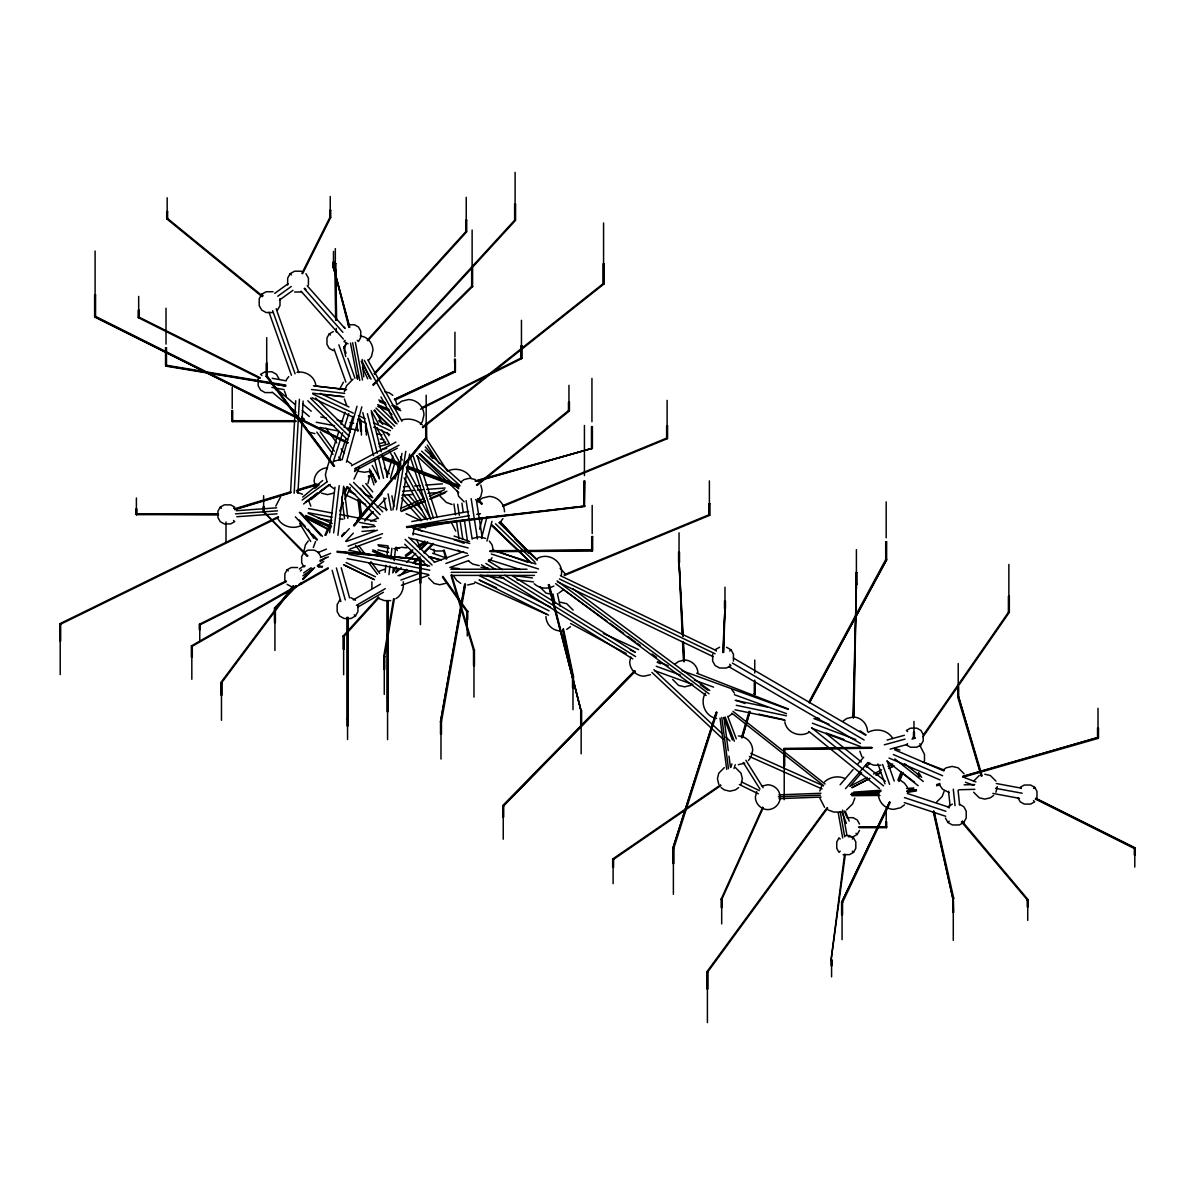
<?xml version="1.0" encoding="UTF-8"?>
<svg xmlns="http://www.w3.org/2000/svg" width="1195" height="1195" viewBox="0 0 1195 1195"><rect width="100%" height="100%" fill="white"/><g stroke="black" fill="none" stroke-linecap="round" stroke-linejoin="round"><path stroke-width="1.5" d="M295.329 421.641L232.427 421.641L232.442 420.7L295.344 420.7M859.25 827.687L886.436 827.687L886.451 826.746L859.265 826.746M852.991 716.701L856.412 583.698L853.917 716.731M853.409 718.255L856.412 583.698M722.796 652.545L724.977 607.628L723.722 652.53M723.259 651.872L724.977 607.628M290.519 492.893L295.718 400.728M294.134 493.281L299.422 399.264M297.943 493.221L303.127 401.057M385.104 572.315L385.895 565.265M386.881 556.467L388.061 545.891M388.958 574.631L389.943 565.832M390.735 558.782L391.915 548.221M392.796 572.943L393.394 567.655M394.186 560.619L395.56 548.296M329.641 532.671L334.973 487.216M333.659 532.91L339.201 485.633M337.901 535.27L343.652 486.186M844.566 854.305L831.063 959.869L831.122 965.694L832.049 965.694L832.049 959.943L831.122 959.943L845.328 854.41M285.695 386.03L166.06 366.148L166.18 365.222L285.814 385.119M392.946 509.951L401.953 453.323M396.501 509.757L405.792 451.292M400.624 510.713L409.631 454.07M412.962 534.957L413.993 528.608M394.335 598.949L384.506 656.667L383.744 656.548L393.558 598.829M465.079 583.937L440.522 721.75L441.448 721.705L441.448 734.148L440.522 734.148L440.522 721.705L464.616 584.206M440.522 721.75L441.448 721.885L465.542 584.34M263.333 512.521L263.483 511.669L307.145 556.347M259.987 378.501L138.456 317.736L138.635 316.959L260.166 377.725M345.758 343.652L344.235 350.075L345.758 356.498M303.784 551.776L305.397 544.92L308.265 540.947M326.997 468.037L325.384 474.878L326.997 481.734M367.955 483.512L369.374 477.522M630.826 657.026L629.69 661.851C629.899 669.678 636.218 675.997 644.045 676.206L650.468 674.697M741.019 784.323L742.334 778.767L741.019 773.195L735.463 767.623M756.674 791.628L755.359 797.199C755.554 803.981 761.021 809.463 767.817 809.642C774.599 809.463 780.066 803.981 780.26 797.199M995.928 792.225L997.242 786.668M347.491 443.315L94.808 316.974L95.017 316.092L347.7 442.434M479.628 529.131L482.362 518.361M481.48 538.482L486.933 516.942M486.977 541.051L491.981 521.304M342.114 459.821L357.021 406.225M346.445 462.181L361.846 406.853M386.926 477.253L392.811 456.132M390.481 478.239L394.888 462.405M395.022 479.135L398.458 466.812M741.453 737.733L745.56 723.647M746.068 721.885L749.16 711.309M742.424 736.703L746.024 724.364M746.531 722.602L749.609 712.041M742.379 737.808L750.072 711.384M730.832 767.444L731.893 763.889M734.014 768.534L735.224 764.725M717.015 712.549L673.846 848.181L672.934 848.047L716.119 712.414M672.934 848.047L716.567 711.921M326.579 469.56L338.857 431.335M341.098 424.374L345.011 412.215M333.121 462.271L342.606 432.724M344.279 427.511L348.746 413.604M339.081 459.821L345.788 438.968M348.582 430.275L353.048 416.383M275.791 506.142L280.556 496.911M339.365 389.63L343.383 382.236M344.384 391.676L346.625 385.656L353.108 379.173M313.314 547.564L315.555 541.544M705.319 693.13C699.732 702.735 705.199 716.656 716.567 718.449M819.815 791.06L821.951 785.339M854.828 798.066L852.707 803.787L846.553 809.941M944.095 791.374L942.198 796.497L936.686 801.994M897.878 780.26L901.105 772L914.474 782.157M898.849 781.515L902.076 773.255M899.805 780.723L903.047 772.463M1035.303 799.037L1134.503 848.584L1134.847 847.733L1035.647 798.2M1009.297 612.393L1008.67 611.915L1009.297 612.393L923.063 736.762M324.891 535.211L331.687 520.109M343.772 493.296L346.027 488.262M325.906 535.3L329.671 526.92M344.772 493.386L347.79 486.679M354.586 471.592L356.095 468.246M339.709 510.967L343.473 502.587M344.982 499.226L350.269 487.5M354.049 479.105L359.337 467.379M721.242 898.969L722.138 899.163L721.242 898.969L762.754 807.118M721.69 899.626L763.202 807.79M890.215 802.502L842.52 902.479L841.639 902.33L889.334 802.338M841.639 902.33L889.767 801.83M301.887 273.356L330.074 216.982L330.731 217.415L302.544 273.789M166.837 218.894L167.195 218.192L166.837 218.894L262.153 296.748M808.776 702.212L885.749 559.514L886.6 559.828L809.627 702.54M809.209 702.794L886.6 559.828M962.572 776.75L1098.026 737.449L962.811 776.287M1028.118 899.701L1027.327 900.074L1028.118 899.701L962.199 821.338M273.058 291.744L266.141 291.744L261.69 294.239L259.21 298.675L259.21 305.606L261.69 310.058L266.141 312.537L273.058 312.537M301.498 271.205L294.567 271.205L290.131 273.7L287.651 278.136L287.651 285.067M233.548 508.308L234.713 507.128L230.65 504.858L224.287 504.858L220.224 507.128L217.938 511.206L217.938 517.554L220.224 521.632L224.287 523.918L230.65 523.918L234.713 521.632L233.548 520.467M333.315 331.583L329.237 333.868L326.952 337.946L326.952 344.294L329.237 348.372L333.315 350.643M343.727 348.372L346.012 344.294M297.525 567.52L291.177 567.52L287.099 569.806L284.828 573.884L284.828 580.232M320.738 556.497L318.453 552.434L314.375 550.148L308.026 550.148L303.963 552.434L301.678 556.497L301.678 562.845L303.963 566.923L305.128 565.758M340.904 601.488L339.634 600.219L337.154 604.67L337.154 611.586L339.634 616.037L344.085 618.517L351.016 618.517L355.453 616.037L357.932 611.586L357.932 604.67M848.375 836.739L853.14 836.739L857.218 834.468L859.489 830.391M843.102 854.649L849.451 854.649L853.529 852.364L855.814 848.301L855.814 841.937L853.529 837.874L849.451 835.589L844.686 835.589M907.617 743.768L906.437 744.933L910.515 747.204L916.864 747.204L920.942 744.933L923.212 740.855L923.212 734.507L920.942 730.429L916.864 728.158L910.515 728.158L906.437 730.429L907.617 731.609M945.424 818.037L947.919 822.489L952.355 824.968L959.286 824.968L963.738 822.489L966.217 818.037L966.217 811.106L963.738 806.67L959.286 804.175M393.663 571.673L396.367 566.938M395.694 572.017L397.756 568.596M333.749 466.498L266.291 376.425L266.709 375.708L334.585 466.214M466.812 611.556L467.708 611.422L466.812 611.556L442.449 577.095M573.451 676.445L572.524 676.46L573.451 676.445L563.383 628.689M706.977 971.654L707.53 972.237L706.977 971.654L827 807.775M923.451 734.835L1008.67 611.915M367.149 340.306L466.095 231.337L466.633 231.905L367.761 340.784M343.219 635.979L343.637 636.756L343.219 635.979L378.546 596.947M368.762 360.233L371.451 356.498L372.974 350.075C372.661 343.055 367.507 336.467 360.203 336.079M420.431 424.359L422.343 421.701L423.956 414.844C423.732 406.494 416.98 399.757 408.63 399.533L401.789 401.147L397.801 404.015M478.523 499.48L480.868 496.254L482.168 490.682L480.868 485.125M500.048 522.588L502.916 518.6M489.367 561.411L492.056 557.677M748.473 760.483L751.162 756.749L752.686 750.326C752.462 742.498 746.143 736.18 738.316 735.956M973.656 781.097L979.228 775.525M218.476 513.91L136.155 514.388L218.476 514.851M707.53 972.237L827.702 808.104M348.91 327.49L333.48 267.202L349.821 327.355M353.571 525.755L426.182 437.504L426.615 438.251L354.422 525.934M293.806 586.088L221.658 682.718L221.06 682.226L293.163 585.64M286.382 379.726L288.742 376.589M981.603 776.302L958.659 696.999L982.066 775.689M336.124 319.14L335.81 270.07L334.869 270.07L335.69 320.424M353.989 525.188L426.182 437.504M166.06 366.148L166.18 365.222M569.298 411.05L568.939 410.258L569.298 411.05L477.163 485.364M138.456 317.736L138.635 316.959M840.115 784.771L853.066 769.595M857.786 764.083L863.671 757.197M845.567 788.625L867.928 762.44M849.839 786.429L861.61 772.657M866.315 767.13L869.855 762.993M548.296 584.684L581.158 711.174L549.207 584.519M682.196 634.59L679.044 561.59L683.211 636.427M342.233 535.375L344.578 532.731M634.545 670.813L502.871 805.43L503.319 806.087L635.202 671.231M489.845 551.194L592.317 550.163L490.264 550.716M422.821 427.735L603.744 284.186L603.236 283.618L422.373 427.093M343.637 636.756L378.964 597.724M374.125 373.572L515.075 219.716L515.493 220.388L374.543 374.244M341.606 535.853L344.115 533.179M357.947 518.436L368 507.711M373.019 502.348L379.308 495.641M341.8 536.66L349.343 528.608M356.887 520.572L368.194 508.502M373.213 503.14L382.012 493.759M365.685 518.929L371.959 512.222M345.758 541.171L353.302 533.134M364.609 521.065L373.408 511.684M377.187 507.651L385.985 498.27M274.551 608.001L275.179 608.479L274.551 608.001L296.211 585.58M302.574 578.977L312.776 568.417M275.044 608.599L296.838 586.058M303.067 579.575L314.673 567.58M503.319 806.087L634.993 671.47M345.146 340.351L343.981 341.516L348.059 343.801M300.438 570.971L301.603 569.806M729.682 650.991L730.952 649.721L733.431 654.173L733.431 661.104M840.204 851.198L839.024 852.364L836.754 848.301L836.754 841.937L839.024 837.874L840.204 839.039M852.364 839.039L853.529 837.874M947.919 822.489L949.188 821.204M1033.526 788.476L1034.691 787.311L1030.628 785.04L1024.279 785.04L1020.201 787.311L1021.366 788.476M372.87 384.626L471.771 286.232L472.518 286.606L373.213 385.402M395.904 572.823L401.191 567.64M406.479 562.457L415.74 553.39M419.714 549.491L427.661 541.723M421.745 548.654L427.033 543.471M399.713 575.885L406.33 569.403M412.947 562.92L418.25 557.736M423.538 552.553L432.799 543.471M403.059 573.749L407.032 569.851M413.649 563.368L420.267 556.9M424.24 553.001L433.501 543.934M472.593 286.606L471.666 286.606L471.666 267.814L472.593 267.814L472.593 286.606L471.771 286.232M476.939 481.331L592.317 448.289L475.027 480.943M394.365 399.548L455.026 371.107L455.205 371.989L395.022 399.996M933.19 811.495L952.818 898.461L933.653 811.076M406.569 527.548L584.28 506.546L584.893 481.017L583.952 481.017L583.952 506.068L584.893 506.068L406.509 526.622M302.693 497.09L322.665 480.51M314.868 488.322L319.155 484.767M307.384 501.347L317.377 493.057M310.999 499.674L323.83 489.009M1134.503 848.584L1134.847 847.733M476.461 484.961L568.939 410.258M395.829 598.71C401.699 595.394 404.134 588.269 403.238 581.816M728.621 716.432L731.952 713.938M824.595 781.829C830.017 776.825 838.472 775.346 845.119 778.647M302.126 500.122L327.296 481.66M305.412 502.034L317.258 493.356M320.23 491.175L329.118 484.662M303.59 503.991L330.253 484.438M286.427 581.606L199.983 624.821L199.61 624.163L286.128 580.889M405.314 555.287L412.813 549.819M417.309 546.533L424.808 541.066M404.971 557.363L412.469 551.896M418.459 547.519L424.449 543.142M274.686 293.417L288.159 283.693M277.763 296.24L291.236 286.516M279.481 300.064L292.954 290.34M460.926 481.884L464.153 479.553L469.725 478.239L475.296 479.553M478.373 500.914L482.362 498.046L489.218 496.433C497.568 496.657 504.305 503.394 504.529 511.744M558.827 593.064L562.561 590.375M566.729 629.406L570.463 626.703M675.115 663.957L678.611 661.447L684.601 660.028C691.905 660.223 697.805 666.123 697.999 673.427M724.319 767.623L718.763 773.195L717.448 778.767L718.763 784.323M738.689 787.565L735.463 789.895L729.891 791.209L724.319 789.895L721.093 787.565M842.968 721.212L846.702 718.524L853.125 717C860.953 717.209 867.271 723.528 867.495 731.37M942.661 770.342L946.141 767.817L952.131 766.413L958.136 767.817L964.126 773.822M904.51 804.862L900.537 807.73L893.681 809.359C885.331 809.134 878.579 802.383 878.355 794.033M993.598 795.467L990.356 797.797L984.785 799.111L979.228 797.797L973.656 792.225M299.288 569.014L303.769 565.922M303.664 572.928L311.148 567.759M320.111 561.575L326.101 557.438M302.888 575.811L313.344 568.581M317.84 565.474L323.815 561.351M720.973 785.533L613.408 859.459L612.96 858.817L720.54 784.891M232.442 420.7L232.427 421.641M94.808 316.974L348.148 442.867M337.065 552.224L420.909 559.38L337.065 551.298M871.528 747.293L783.98 748.414L783.995 749.355L872.26 747.756M886.436 827.687L886.451 826.746M913.458 738.151L913.443 737.225L913.458 738.151L914.22 737.688M913.727 738.151L914.504 737.688L913.443 737.225M353.302 599.89L380.518 584.131M356.439 605.342L385.253 588.657M357.798 607.105L383.416 592.272M328.326 568.551L192.081 646.375L191.544 645.793L296.046 586.103M298.914 584.445L328.102 567.789M719.584 647.242L715.133 649.721L716.417 650.991M952.355 804.175L947.919 806.67L949.188 807.939M351.494 465.706L395.889 442.12M354.631 468.769L399.025 445.182M354.571 470.964L397.323 448.244M191.544 645.793L192.081 646.375M851.094 785.727L867.122 777.347M873.545 774.001L881.566 769.804M887.975 766.458L892.784 763.949M852.184 787.55L869.826 778.333M876.249 774.987L881.059 772.463M889.08 768.28L893.89 765.771M851.975 787.699L869.616 778.483M876.04 775.137L880.849 772.627M888.871 768.43L893.681 765.92M421.671 407.734L521.214 357.962L521.647 358.634L420.431 409.228M278.554 517.45L60.452 624.298L59.959 623.67L278.36 516.688M394.828 399.1L455.026 371.107M59.959 623.67L60.452 624.298M370.614 521.229L377.336 518.376M400.833 508.353L424.33 498.33M429.363 496.179L444.48 489.726M403.208 509.906L425.032 500.6M430.066 498.449L446.855 491.294M401.415 511.49L424.927 501.467M429.961 499.316L445.063 492.878M564.159 574.78L709.188 514.672L709.501 515.389L709.188 514.672M564.428 575.497L709.501 515.389M502.692 505.634L666.9 438.012L667.198 438.714L502.976 506.351M317.87 552.643L326.429 549.132M320.379 557.572L330.642 553.36M319.946 560.38L328.491 556.87M301.095 525.546C293.178 529.505 282.393 526.681 277.927 518.869M447.707 471.084C455.639 467.14 466.409 469.964 470.89 477.776M379.308 571.195L384.431 569.298M537.317 558.558C548.669 551.597 564.324 562.188 561.232 575.452M553.823 586.073C547.549 589.434 539.393 588.612 534.165 583.713M808.716 732.475C799.649 737.763 786.489 732.595 784.801 721.855M868.123 732.311C876.338 727.8 887.945 730.085 892.725 738.465M397.905 575.706L411.737 570.612M434.218 562.352L463.615 551.537M400.908 580.053L419.938 573.047M445.869 563.517L468.35 555.242M401.43 585.296L429.095 575.124M449.843 567.491L468.873 560.5M346.296 541.499L377.381 530.177M348.044 546.22L382.564 533.642M349.986 549.043L381.056 537.72M936.566 784.652L939.942 783.442M936.701 785.832L940.092 784.622M266.291 376.425L267.127 376.141M473.474 649.975L474.236 649.766L473.474 649.975L451.337 576.528M234.534 508.816L290.549 491.877M297.555 489.756L316.809 483.93M236.744 508.741L291.012 492.325M296.255 490.742L315.51 484.916M234.743 509.712L289.011 493.296M297.764 490.652L315.271 485.364M963.036 777.198L1098.235 738.346L1098.026 737.449M475.625 481.391L592.317 448.289M378.979 443.823L385.701 441.956M379.203 446.527L389.301 443.733M381.758 449.693L386.792 448.304M887.078 740.049L904.376 735.284M884.285 744.829L905.048 739.107M911.949 739.107L915.415 738.166M890.126 749.145L907.423 744.38M333.853 461.18L340.695 459.567M327.535 467.798C320.23 467.992 314.33 473.892 314.121 481.212L315.54 487.202M333.524 493.191L327.535 494.611L321.53 493.191M396.785 548.326L400.205 547.519M319.11 567.102L322.53 566.281M472.787 538.407L479.21 536.884L485.633 538.407M445.272 583.444L439.715 584.758L434.143 583.444L428.572 577.887M467.618 584.997L474.475 583.384M690.59 685.422L684.601 686.841L678.611 685.422L672.606 679.432M738.316 764.68L744.739 763.172M762.246 786.056L767.817 784.742C773.897 785.01 779.588 789.477 779.932 795.795M580.695 710.876L581.621 710.876L581.621 725.216L580.695 725.216L580.695 710.876L581.606 710.652M411.767 521.528L468.604 511.49M412.633 525.68L469.456 515.642M476.79 514.343L480.465 513.701M414.501 528.862L469.501 519.138M952.818 898.461L953.729 898.296L934.102 811.345M907.722 791.12L916.416 789.671M907.139 791.717L915.833 790.268M907.856 792.315L916.535 790.866M401.744 419.998C408.884 417.891 416.98 419.564 422.328 424.852M371.062 471.174L364.4 472.249L357.738 471.174M393.887 548.714L400.25 547.683M333.032 267.814L333.943 267.68M981.155 775.824L957.763 697.133L958.674 697.238L958.674 686.707L957.733 686.707L957.733 697.238L958.659 696.999M407.107 527.085L584.818 506.068M368.433 475.849L371.914 475.505M368.418 476.775L371.899 476.432M362.399 527.622L375.215 526.442M361.951 531.461L374.782 530.281M403.507 486.813L409.048 486.38M414.605 485.962L420.147 485.529M425.704 485.11L442.359 483.826M402.595 491.264L413.694 490.413M417.399 490.129L422.94 489.696M426.645 489.412L445.152 487.993M402.043 495.298L413.141 494.446M427.944 493.311L440.895 492.31M236.401 510.713L276.642 507.83M235.505 513.85L277.569 510.833M236.819 516.733L277.046 513.835M853.693 792.121L881.029 790.239M906.527 788.461L913.816 787.953M853.618 793.42L880.954 791.523M908.29 789.626L913.757 789.253M862.984 794.063L879.386 792.927M906.706 791.03L913.996 790.522M778.901 794.854L820.98 793.271M778.363 796.781L820.442 795.183M779.05 798.663L821.129 797.08M964.126 784.846L974.702 784.547M958.987 789.761L974.836 789.327M678.581 562.128L679.507 562.113L679.507 552.284L678.581 552.284L678.581 561.949L679.507 561.949M783.995 749.355L871.543 748.234M851.766 793.136L878.176 792.882M850.631 794.436L878.803 794.167M851.796 795.706L879.983 795.437M490.279 551.657L592.317 551.089L592.317 550.163M724.514 608.3L725.44 608.3M294.567 291.998L301.498 291.998M348.059 324.741L354.407 324.741L358.485 327.027L360.756 331.09L360.756 337.453L358.485 341.516L357.305 340.351M454.473 371.54L455.4 371.54L455.4 359.322L454.473 359.322L455.205 371.989M297.017 372.317C305.442 370.808 314.33 376.186 315.809 384.85M272.012 392.587L265.081 392.587L260.644 390.108L258.15 385.656L258.15 378.725M296.465 421.163L231.755 421.163L231.755 410.632L232.681 410.632L232.681 421.163M218.132 514.388L135.931 514.388L135.931 508.936L136.857 508.936L136.857 514.388M442.494 550.985L435.861 550.985L430.439 548.968M420.879 559.38L419.953 559.38L419.953 582.906L420.879 582.906L420.879 559.38L339.619 551.926M450.844 569.223L526.995 569.223M451.172 572.315L536.6 572.315M450.844 575.407L534.419 575.407M390.705 600.622L384.431 600.622L379.308 598.71M387.105 697.551L388.031 697.551M347.073 719.181L347.999 719.181M914.504 737.688L913.503 737.688L913.503 732.311L914.429 732.311L914.429 737.688M880.849 765.203L873.859 765.203L868.123 763.067M840.832 812.062L833.826 812.062L828.105 809.941M846.792 817.679L853.14 817.679L857.218 819.964L859.489 824.042M858.533 827.209L886.675 827.209L886.675 821.831L885.749 821.831L885.749 827.209M953.744 898.267L952.803 898.267L952.803 912.368L953.744 912.368L953.281 898.043M855.949 583.996L856.875 584.011M415.053 560.306L424.165 561.232M415.277 564.13L428.034 565.429M451.71 567.834L458.999 568.566M377.934 544.771L386.971 545.742M401.445 547.28L406.868 547.863M315.121 385.97L344.623 389.346M323.875 394.425L342.308 396.531M313.419 385.821L346.595 389.719M311.536 389.51L344.713 393.409M312.687 393.2L344.026 396.889M480.943 567.281L488.322 568.208M514.044 575.631L532.477 577.932M480.091 575.288L504.066 578.26M516.957 579.859L533.553 581.92M165.791 365.685L285.426 385.582M383.744 656.548L384.521 656.667M272.221 378.292L286.262 380.861M267.949 382.833L285.515 386.06M271.892 387.389L284.186 389.645M996.286 783.517L1021.157 788.132M995.525 788.312L1022.188 793.241M992.851 793.42L1019.514 798.365M308.534 508.592L332.315 513.073M339.634 514.447L376.216 521.349M308.25 512.745L332.031 517.226M339.335 518.6L342.995 519.302M359.456 522.394L374.095 525.158M318.288 518.286L331.105 520.691M362.19 526.547L367.672 527.592M320.753 416.995L326.25 418.041M337.214 420.147L342.696 421.208M350.001 422.612L353.66 423.314M373.766 427.168L377.426 427.87M316.242 422.223L334.51 425.734M347.312 428.183L358.276 430.29M376.559 433.8L382.041 434.861M319.991 427.452L338.275 430.962M380.309 439.043L383.968 439.745M348.716 550.223L429.692 566.027M348.85 554.405L429.827 570.209M347.162 558.588L428.139 574.392M735.164 700.315L767.399 707.067M736.284 705.304L786.429 715.79M735.044 709.785L785.19 720.271M425.764 438.072L426.615 438.251M378.397 545.891L389.212 548.266M428.856 557.019L441.463 559.798M377.844 549.879L388.659 552.269M378.471 554.136L387.479 556.123M758.735 714.117L783.935 719.689M384.85 391.796L389.346 392.856L392.841 395.366M309.326 432.306L314.897 433.621M479.21 565.608L472.787 564.1L469.052 561.411M552.404 594.572L545.981 593.064L539.557 586.64M560.306 602.19L566.729 603.714L573.152 610.137M560.306 630.915C552.478 630.706 546.16 624.387 545.951 616.56M984.785 774.211L990.356 775.525L995.928 781.097M949.144 792.509L942.661 789.297L940.151 785.817M815.587 717.583L819.098 718.419M412.887 528.369L469.755 543.471M413.067 533.328L468.156 547.952M410.453 538.273L467.32 553.375M492.31 550.163L535.957 564.01M491.354 554.017L538.497 568.984M488.815 559.544L520.243 569.522M894.786 748.443L899.88 750.116M907.274 793.465L948.696 807.163M904.466 797.603L945.887 811.285M904.256 802.592L945.693 816.275M432.605 553.24L444.719 557.453M430.708 556.84L439.357 559.857M454.07 536.017L469.515 541.514M493.535 550.073L496.971 551.298M500.406 552.523L527.861 562.307M453.861 539.632L464.168 543.307M657.803 661.91L668.229 665.69M682.136 670.754L788.147 709.307M656.234 666.272L680.553 675.115M694.459 680.179L713.579 687.125M734.432 694.713L786.579 713.669M654.621 670.634L692.861 684.541M736.314 700.345L744.993 703.496M826.611 733.147L843.939 739.436M452.009 504.499L446.288 502.378L440.133 496.224M296.808 492.131L302.529 494.267M381.967 456.52L400.654 463.526M407.45 466.08L460.105 485.827M382.43 458.193L401.117 465.199M406.225 467.111L458.88 486.858M383.117 459.224L400.116 465.587M406.912 468.141L457.879 487.246M813.885 718.568L828.927 724.23M922.45 761.783L944.379 770.118M964.231 777.527L975.927 781.933M812.391 723.214L855.844 739.585M965.455 782.262L973.805 785.414M812.122 728.323L860.594 746.591M392.886 405.269L397.875 407.196M377.844 406.449L389.48 410.946M696.67 673.158L788.327 708.993M308.22 513.372L332.18 523.515M305.711 515.433L331.388 526.293M305.263 516.748L330.94 527.607M378.815 399.952L385.358 402.73M391.9 405.523L400.086 409.004M379.487 401.625L386.03 404.403M394.216 407.883L400.758 410.677M377.739 404.642L389.197 409.526M894.577 749.773L943.871 770.954M893.307 754.538L942.601 775.719M889.02 758.018L940.017 779.917M750.818 753.373L823.415 785.817M749.429 756.51L822.026 788.954M372.765 549.864L387.21 556.317M373.617 550.626L383.251 554.943M372.481 551.403L382.101 555.72M479.733 580.172L496.522 587.761M474.803 581.935L547.056 614.559M603.356 633.455L638.638 649.602M630.273 649.916L635.307 652.231M657.145 662.224L660.506 663.763M320.29 393.409L348.97 406.987M379.338 421.357L391.138 426.944M312.806 393.977L353.302 413.141M358.351 415.531L365.102 418.728M373.542 422.716L390.406 430.693M312.059 397.726L352.54 416.891M357.604 419.281L366.028 423.269M374.468 427.257L389.645 434.442M364.46 493.819L372.795 497.792M406.121 513.671L421.118 520.811M348.895 491.384L355.572 494.566M380.563 506.471L387.225 509.653M422.223 526.323L425.554 527.906M345.594 494.79L365.595 504.305M413.918 527.339L422.253 531.297M560.44 575.691L716.149 650.543M559.394 578.963L715.118 653.814M557.482 581.816L713.206 656.667M346.087 562.546L375.439 576.767M344.369 565.071L373.706 579.291M343.518 564.727L374.483 579.724M741.931 782.127L759.303 790.582M739.391 784.577L758.347 793.794M1035.811 798.618L1135.026 848.166M487.65 575.303L550.536 607.105M479.583 575.736L549.102 610.884M479.046 579.963L548.565 615.126M308.967 518.988L326.862 528.339M307.145 518.585L328.311 529.639M570.568 623.491L622.087 651.365M622.998 651.783L626.225 653.531M726.515 647.242L730.952 649.721M351.016 597.739L355.453 600.219M287.099 584.31L291.177 586.581M733.536 658.116L865.344 735.03M732.386 663.076L864.179 740.004M728.621 666.541L860.43 743.454M488.292 560.858L502.483 569.671M511.938 575.557L634.859 652.022M485.872 563.442L495.327 569.328M504.783 575.213L635.591 656.578M457.834 550.088L460.986 552.06M481.465 564.802L489.353 569.701M498.808 575.587L632.752 658.923M860.101 730.862L866.151 734.94M900.537 780.335L904.51 783.203L907.378 787.176M560.082 568.267L565.265 573.794M464.153 501.825L458.596 496.254L457.282 490.682M347.551 461.18L351.524 464.048M329.865 485.723L333.853 488.591M460.762 583.384L456.789 580.516L453.921 576.528M700.36 684.735L707.828 690.157M562.083 588.582L607.209 621.445M609.928 623.342L623.656 633.395M627.868 636.382L635.62 642.088M637.114 643.179L640.117 645.345M652.067 654.038L656.563 657.295M572.734 588.657L709.815 690.531M557.109 580.889L709.068 693.832M555.645 583.653L706.125 695.49M318.333 564.652L322.038 567.431M887.9 762.081L893.8 766.548M732.968 711.354L825.088 784.01M731.878 713.191L823.534 785.533M904.66 763.739L921.689 777.258M894.906 758.959L923.287 781.485M886.944 760.931L918.163 785.712M825.984 733.371L861.296 761.887M865.524 765.323L885.301 781.291M811.524 727.665L883.553 785.862M808.836 731.459L879.46 788.521M167.195 218.192L262.78 296.24M302.828 404.149L311.253 411.229M277.016 389.316L295.27 404.657M302.29 410.572L309.311 416.472M272.176 392.124L296.061 412.2M301.678 416.935L304.486 419.296M425.151 449.977L461.643 482.69M421.551 451.127L459.403 485.036M475.625 499.57L478.329 502.005M419.46 453.607L458.656 488.725M376.843 414.127L389.002 425.39M420.102 454.205L424.165 457.969M378.875 420.55L381.578 423.045M416.741 455.624L441.074 478.164M653.874 669.633L721.885 733.371M725.933 737.166L729.966 740.96M651.887 672.382L723.274 739.376M514.582 538.706L537.093 560.037M491.787 525.621L530.192 562.009M408.69 537.377L434.293 561.799M405.135 539.333L432.082 565.041M404.702 544.263L427.601 566.116M493.132 526.517L497.06 530.296M499.689 532.806L529.803 561.784M378.397 405.882L397.039 423.881M376.037 408.122L394.694 426.122M373.886 410.557L392.528 428.557M430.2 455.967L432.844 458.521M498.927 522.573L537.257 559.738M455.848 485.349L458.492 487.904M495.492 523.783L535.151 562.218M419.072 454.219L458.716 492.654M491.757 524.68L531.416 563.114M315.599 397.98L350.299 432.112M310.536 398.204L349.089 436.13M307.817 400.743L347.655 439.924M1033.526 800.635L1034.691 801.815L1030.628 804.086L1024.279 804.086L1020.201 801.815L1017.916 797.737M919.777 743.768L920.942 744.933M962.453 821.204L963.738 822.489M729.682 664.271L730.952 665.54L726.515 668.02L719.584 668.02L715.133 665.54L712.653 661.104L712.653 654.173M856.053 833.288L857.218 834.468M343.981 327.027L345.146 328.192M290.131 273.7L291.401 274.969M304.68 288.234L305.95 289.519M852.364 851.198L853.529 852.364M329.237 333.868L330.403 335.033M261.69 294.239L262.96 295.509M276.239 308.773L277.509 310.058L279.988 305.606L279.988 298.675M261.914 375.559L260.644 374.289L265.081 371.794L272.012 371.794L276.448 374.289L278.943 378.725M275.179 388.823L276.448 390.108M263.483 511.669L307.922 555.914M303.963 552.434L305.128 553.599M317.287 565.758L318.453 566.923M354.183 614.768L355.453 616.037M287.099 569.806L288.279 570.971M300.438 583.13L301.603 584.31M220.224 507.128L221.389 508.308M353.571 482.392L382.714 511.818M349.732 484.005L380.129 514.701M346.819 486.559L378.471 518.54M500.585 522.066L529.654 553.569M499.958 521.722L529.027 553.225M479.464 500.795L481.899 503.424M477.447 498.644L482.317 503.917M479.061 501.556L481.495 504.185M300.856 512.864L322.486 536.271M299.303 512.296L320.932 535.704M299.303 519.989L305.308 526.487M312.522 534.284L317.332 539.498M295.344 516.823L316.974 540.23M384.431 468.276L389.421 473.817M408.122 494.625L421.82 509.877M403.148 494.297L425.584 519.257M401.699 497.897L421.641 520.079M307.175 285.739L344.713 328.177M304.157 288.518L342.92 332.344M301.02 291.162L343.413 339.096M425.33 446.9L436.339 459.433M389.525 411.857L391.975 414.65M961.422 821.727L1027.73 900.403M365.775 483.557L372.795 491.922M362.533 485.334L371.884 496.493M360.203 488.217L366.058 495.193M358.844 545.816L365.416 554.495M370.913 561.74L379.681 573.331M355.557 545.383L362.145 554.062M368.732 562.755L377.5 574.347M919.971 745.635L924.482 754.374L924.482 761.006M824.595 807.297L819.815 798.066M731.952 689.799L734.447 693.13M451.247 522.334L455.773 531.073M266.709 375.708L334.167 465.766M325.966 428.049L336.766 442.882M341.098 448.812L344.339 453.263M320.29 431.903L334.346 451.187M338.678 457.117L340.844 460.075M316.795 432.082L333.017 454.324M489.367 541.096L492.056 544.83L493.565 551.254M442.882 576.334L467.708 611.422M918.611 772.642L920.673 775.749M917.222 773.613L919.269 776.66M426.779 439.401L447.288 470.964M427.227 445.093L439.372 463.705M745.874 760.244L763.082 787.699M743.245 762.485L759.96 789.058M308.131 529.236L313.658 538.258M299.646 523.41L310.7 541.469M1034.691 787.311L1036.976 791.389L1036.976 797.737M305.95 273.7L308.429 278.136L308.429 285.067M367.746 359.814L401.938 421.312M364.266 360.263L398.473 421.745M361.174 361.353L371.062 379.159M380.966 396.964L395.366 422.851M372.257 465.452L379.233 478.09M369.449 469.008L376.41 481.645M374.752 409.855L382.744 424.404M387.18 432.485L388.958 435.727M400.504 456.744L402.267 459.97M406.718 468.052L423.583 498.778M371.182 410.602L378.292 423.538M381.847 430.006L388.943 442.942M394.275 452.636L400.489 463.959M405.822 473.653L430.678 518.914M376.634 427.75L385.522 443.928M389.077 450.381L399.728 469.784M404.164 477.866L427.257 519.9M416.308 539.363L419.774 545.906M363.101 363.161L369.852 378.098M362.429 367.194L367.687 378.815M845.373 811.3L849.167 821.084M844.282 811.002L846.179 815.901M841.952 811.898L846.374 823.325M727.74 716.313L736.299 738.809M725.156 717L734.372 741.229M723.841 717.373L732.401 739.869M859.847 751.192L861.983 756.913M344.384 399.04L346.625 405.075M284.485 391.123L286.382 396.247M308.668 500.421L310.805 506.142M343.697 346.64L346.057 353.287M347.835 358.276L354.945 378.217M338.857 344.817L351.3 379.726M334.017 348.895L345.863 382.146M276.433 309.58L298.87 372.646M272.654 310.715L295.09 373.781M268.995 312.224L291.446 375.29M887.243 761.2L894.233 781.052M882.597 764.471L889.603 784.338M877.966 763.978L884.957 783.83M417.189 455.803L437.34 517.584M413.291 456.296L433.427 518.077M410.527 457.655L430.678 519.437M372.706 473.862L375.499 482.586M396.202 547.131L397.323 550.611M369.509 470.89L373.975 484.856M444.152 550.044L446.796 558.797M451.531 574.526L474.236 649.766M443.42 550.283L446.064 559.036M341.232 567.759L349.627 597.978M336.392 567.969L345.28 599.965M332.135 570.284L340.53 600.502M333.48 267.202L349.358 326.877M548.759 585.057L581.158 711.174M371.361 412.29L381.22 451.77M382.131 455.355L387.509 476.895M367.403 413.709L377.276 453.189M378.173 456.774L383.55 478.314M362.802 412.529L373.572 455.594M374.468 459.179L379.398 478.926M433.68 549.401L434.487 552.822M395.351 398.846L396.755 404.836M557.423 593.646L560.186 606.373M552.971 594.079L554.943 603.161M562.92 629.406L572.988 677.147M562.83 630.497L572.151 674.697M355.333 342.278L362.488 380.01M352.6 342.756L359.755 380.488M350.493 343.025L357.305 378.964M391.9 495.776L393.947 506.68M388.076 493.879L391.153 510.235M383.909 497.837L386.299 510.564M842.475 810.12L846.941 835.395M840.204 811.48L844.686 836.754M838.218 812.705L842.699 837.979M476.506 500.959L482.242 537.66M471.159 498.614L477.477 538.99M466.11 500.6L472.144 539.139M359.77 419.729L361.502 430.738M356.767 423.971L357.917 431.32M461.927 503.185L463.272 512.386M464.347 519.735L467.574 541.783M457.655 504.29L459.283 515.314M460.09 520.826L462.779 539.199M453.936 503.872L455.549 514.896M456.356 520.408L459.044 538.796M591.719 447.826L591.839 448.737M723.976 717.687L728.263 750.639M728.98 756.136L730.399 767.115M721.795 717.433L728.457 768.699M720.047 718.135L726.724 769.401M359.59 499.6L361.712 516.061M359.038 500.884L361.159 517.345M357.992 499.749L360.337 518.047M343.981 487.575L347.894 518.361M341.755 497.015L344.533 518.749M958.076 790.343L959.63 804.982M953.296 789.208L955.044 805.684M948.531 791.239L950.085 805.878M362.145 359.426L363.758 376.843M584.221 505.619L584.28 506.546M365.521 425.614L365.819 431.036M357.439 375.364L357.649 378.964M359.919 418.698L360.651 431.335M683.48 641.999L684.406 660.581M679.044 561.59L682.748 635.904M683.032 641.476L684.048 661.925M682.554 642.014L683.48 660.596M366.043 423.881L366.357 435.055M361.024 420.222L361.443 435.114M335.81 270.07L336.617 320.424M336.273 328.461L336.333 332.195M136.499 513.91L136.514 514.851M420.192 558.916L420.192 559.843M1134.787 848.166L1134.787 867.062M1098.011 708.291L1098.011 727.845M1098.011 728.128L1098.011 737.898M1027.73 900.044L1027.73 920.359M1008.864 564.428L1008.864 612.094M958.211 663.524L958.211 684.586M958.211 686.707L958.211 697.238M953.281 898.267L953.281 940.36M913.966 721.407L913.966 737.688M886.212 810.927L886.212 827.209M886.182 501.885L886.182 537.795M886.182 541.858L886.182 559.798M856.412 549.655L856.412 583.907M842.072 902.21L842.072 939.643M831.586 959.943L831.586 976.868M784.219 748.877L784.219 799.679M754.747 660.043L754.747 673.039M754.747 680.149L754.747 693.951M724.977 587.238L724.977 608.091M721.69 899.237L721.69 923.914M709.382 480.883L709.382 515.15M707.41 971.968L707.41 1022.636M679.044 532.851L679.044 561.949M673.382 847.942L673.382 894.383M667.109 400.37L667.109 438.49M613.11 859.026L613.11 883.688M603.565 222.972L603.565 284.037M591.943 378.382L591.943 421.715M591.943 426.615L591.943 448.289M592.182 505.41L592.182 533.538M592.182 536.57L592.182 550.626M584.43 425.465L584.43 475.595M584.43 481.017L584.43 506.068M581.158 710.876L581.158 753.776M572.988 676.669L572.988 709.696M568.954 385.343L568.954 410.662M521.453 320.32L521.453 358.44M515.105 172.364L515.105 220.029M503.244 805.788L503.244 839.204M473.982 649.826L473.982 697.163M472.13 230.023L472.13 286.606M467.26 611.272L467.26 635.934M466.244 197.294L466.244 231.546M454.936 332.225L454.936 356.663M454.936 359.322L454.936 371.54M440.985 721.705L440.985 759.034M426.182 395.261L426.182 423.478M426.182 423.837L426.182 437.953M420.431 559.38L420.431 624.626M388.031 601.294L388.031 711.652L387.105 711.652L387.105 601.294M387.568 601.294L387.568 739.63M384.267 656.638L384.267 694.37M371.899 581.816L371.899 588.089M347.999 617.262L347.999 725.977L347.073 725.977L347.073 617.277M347.551 617.621L347.551 739.496M343.637 636.278L343.637 674.742M335.332 248.635L335.332 262.078M335.332 263.542L335.332 270.264M333.48 251.443L333.48 267.575M330.253 196.458L330.253 217.176M274.925 608.374L274.925 650.468M266.709 337.617L266.709 363.026M266.709 363.399L266.709 376.096M263.632 495.716L263.632 512.102M232.218 387.449L232.218 408.511M232.218 410.632L232.218 421.163M226.004 521.976L226.004 541.529M221.478 682.539L221.478 720.316M199.759 624.358L199.759 640.326M191.827 645.927L191.827 679.298M167.166 197.773L167.166 218.491M166.015 308.176L166.015 344.115M166.015 347.73L166.015 365.685M138.68 296.405L138.68 317.258M136.394 498.001L136.394 514.388M95.092 251.01L95.092 316.541M60.213 623.82L60.213 674.622M755.21 693.757L754.284 693.697L755.21 693.757M347.999 719.061L347.073 719.061L347.999 719.061M515.568 204.196L514.627 204.196L514.627 220.029L515.568 220.029L515.568 204.196M330.716 210.335L329.79 210.335L329.79 217.176L330.716 217.176L330.716 210.335M167.629 211.649L166.702 211.649L166.702 218.491L167.629 218.491L167.629 211.649M466.707 220.179L465.781 220.179L465.781 231.546L466.707 231.546L466.707 220.179M333.943 262.228L333.017 262.228L333.017 267.575L333.943 267.575L333.943 262.228M335.795 263.542L334.869 263.542L334.869 270.264L335.795 270.264L335.795 263.542M604.028 263.751L603.087 263.751L603.087 284.037L604.028 284.037L604.028 263.751M95.555 294.762L94.629 294.762L94.629 316.541L95.555 316.541L95.555 294.762M139.143 310.327L138.217 310.327L138.217 317.258L139.143 317.258L139.143 310.327M521.916 345.788L520.99 345.788L520.99 358.44L521.916 358.44L521.916 345.788M166.478 347.73L165.552 347.73L165.552 365.685L166.478 365.685L166.478 347.73M267.172 363.399L266.231 363.399L266.231 376.096L267.172 376.096L267.172 363.399M569.417 402.237L568.476 402.237L568.476 410.662L569.417 410.662L569.417 402.237M426.645 423.837L425.719 423.837L425.719 437.953L426.645 437.953L426.645 423.837M667.557 425.853L666.631 425.853L666.631 438.49L667.557 438.49L667.557 425.853M592.406 426.615L591.48 426.615L591.48 448.289L592.406 448.289L592.406 426.615M709.845 503.767L708.919 503.767L708.919 515.15L709.845 515.15L709.845 503.767M264.095 506.65L263.154 506.65L263.154 512.102L264.095 512.102L264.095 506.65M592.645 536.57L591.704 536.57L591.704 550.626L592.645 550.626L592.645 536.57M886.63 541.858L885.704 541.858L885.704 559.798L886.63 559.798L886.63 541.858M856.875 572.524L855.949 572.524L855.949 583.907L856.875 583.907L856.875 572.524M1009.327 596.26L1008.401 596.26L1008.401 612.094L1009.327 612.094L1009.327 596.26M725.44 601.16L724.499 601.16L724.499 608.091L725.44 608.091L725.44 601.16M275.388 608.374L274.462 608.374L274.462 622.535L275.388 622.535L275.388 608.374M467.723 611.272L466.782 611.272L466.782 619.578L467.723 619.578L467.723 611.272M60.676 623.82L59.75 623.82L59.75 640.834L60.676 640.834L60.676 623.82M200.222 624.358L199.281 624.358L199.281 629.705L200.222 629.705L200.222 624.358M344.1 636.278L343.174 636.278L343.174 649.139L344.1 649.139L344.1 636.278M192.29 645.927L191.364 645.927L191.364 657.101L192.29 657.101L192.29 645.927M474.445 649.826L473.519 649.826L473.519 665.645L474.445 665.645L474.445 649.826M384.73 656.638L383.804 656.638L383.804 669.275L384.73 669.275L384.73 656.638M573.451 676.669L572.524 676.669L572.524 687.678L573.451 687.678L573.451 676.669M221.941 682.539L221.015 682.539L221.015 695.251L221.941 695.251L221.941 682.539M755.21 682.718L754.284 682.718L754.284 693.951L755.21 693.951L755.21 682.718M1098.474 728.128L1097.548 728.128L1097.548 737.898L1098.474 737.898L1098.474 728.128M784.682 748.877L783.756 748.877L783.756 765.905L784.682 765.905L784.682 748.877M503.707 805.788L502.781 805.788L502.781 817.036L503.707 817.036L503.707 805.788M673.846 847.942L672.919 847.942L672.919 863.492L673.846 863.492L673.846 847.942M1135.25 848.166L1134.324 848.166L1134.324 854.978L1135.25 854.978L1135.25 848.166M613.573 859.026L612.647 859.026L612.647 867.286L613.573 867.286L613.573 859.026M722.138 899.237L721.212 899.237L721.212 907.513L722.138 907.513L722.138 899.237M1028.178 900.044L1027.252 900.044L1027.252 906.856L1028.178 906.856L1028.178 900.044M842.535 902.21L841.609 902.21L841.609 914.698L842.535 914.698L842.535 902.21M707.873 971.968L706.932 971.968L706.932 988.997L707.873 988.997L707.873 971.968"/></g></svg>
